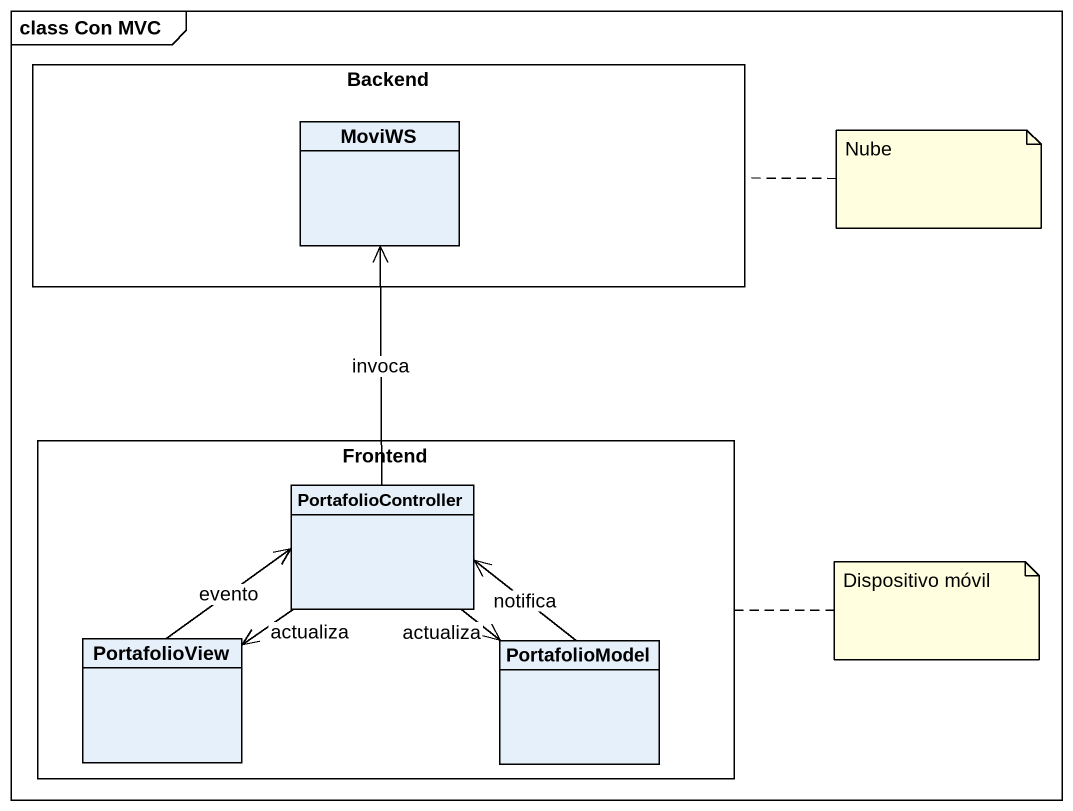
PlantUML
@startuml
mainframe class Con MVC
hide circle
hide empty members
rectangle Backend {
  class MoviWS
}
rectangle Frontend {
  class PortafolioController
  class PortafolioView
  class PortafolioModel
}
PortafolioController -up-> MoviWS : invoca
PortafolioController --> PortafolioView : actualiza
PortafolioController --> PortafolioModel : actualiza
PortafolioView -up-> PortafolioController : evento
PortafolioModel -up-> PortafolioController : notifica
note right of Backend : Nube
note right of Frontend : Dispositivo móvil
@enduml
